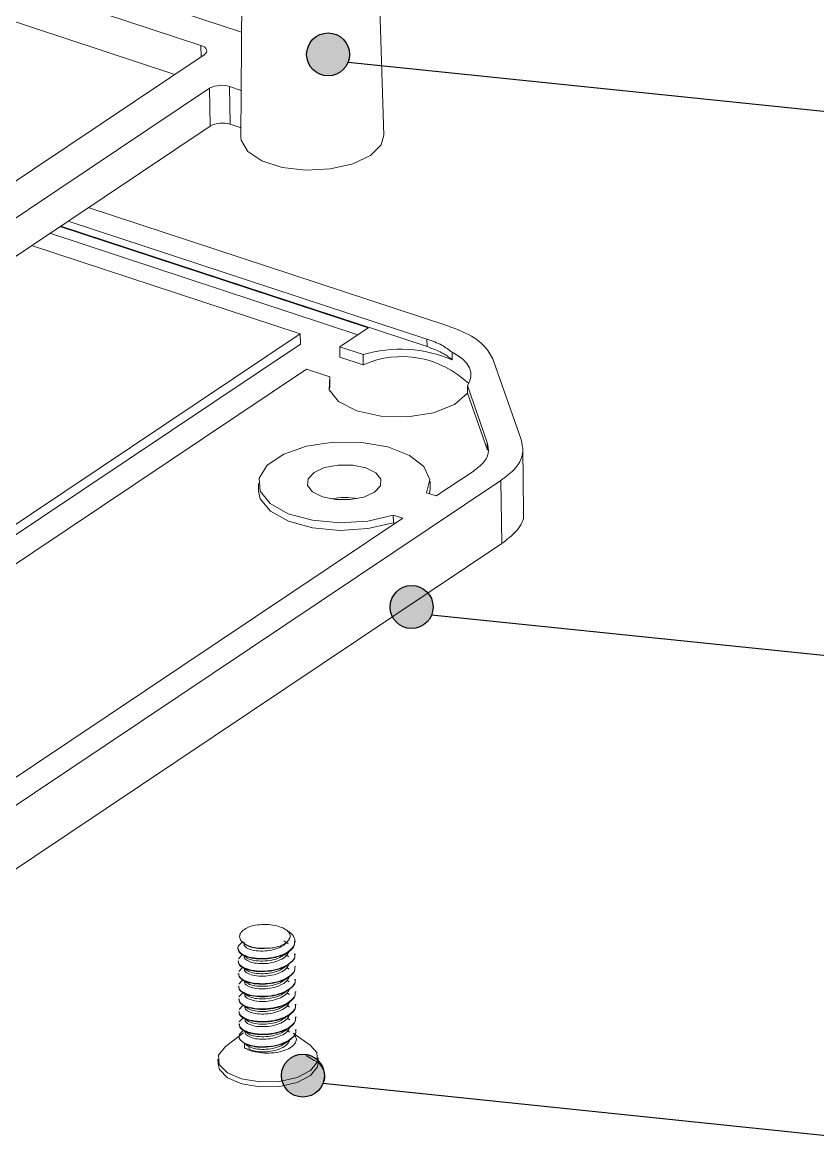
# Model space of a CAD drawing. Header units: inches. Extents: x 1153 to 4140, y 573 to 968.
# Drawn here: x 1302.69 to 1330.52, y 615.6 to 654.52 of the extents above; entities that cross this region are included whole.
import ezdxf

# ---------------------------------------------------------------- set-up
doc = ezdxf.new("R2010")
doc.units = ezdxf.units.IN

msp = doc.modelspace()

# ---------------------------------------------------------------- hatches: boundary and pattern name
h = msp.add_hatch(color=256)
h.dxf.hatch_style = 1
h.set_gradient(color1=(0, 255, 255), color2=(20, 255, 255), one_color=1, tint=0.54)
h.paths.add_polyline_path([(1314.142, 653.394, 1), (1312.642, 653.394, 1)])
h = msp.add_hatch(color=256)
h.dxf.hatch_style = 1
h.set_gradient(color1=(0, 255, 255), color2=(20, 255, 255), one_color=1, tint=0.54)
h.paths.add_polyline_path([(1317.064, 634.078, 1), (1315.564, 634.078, 1)])
h = msp.add_hatch(color=256)
h.dxf.hatch_style = 1
h.set_gradient(color1=(0, 255, 255), color2=(20, 255, 255), one_color=1, tint=0.54)
h.paths.add_polyline_path([(1313.263, 617.701, 1), (1311.763, 617.701, 1)])

# ---------------------------------------------------------------- linework, layer by layer
at = {"color": 7, "linetype": 'Continuous', "lineweight": 15}
for p, q in [((1310.368, 654.169), (1298.87, 657.95)), ((1308.942, 653.707), (1297.937, 657.326)), ((1310.387, 657.114), (1310.344, 650.504)), ((1315.343, 650.571), (1315.124, 657.178)), ((1308.029, 652.691), (1296.328, 656.539)), ((1285.916, 637.902), (1309.057, 653.378)), ((1309.946, 652.271), (1310.354, 652.137)), ((1309.946, 652.271), (1309.964, 650.95)), ((1286.004, 636.665), (1309.249, 652.21)), ((1309.249, 652.21), (1309.266, 650.888)), ((1286.048, 635.36), (1309.266, 650.888)), ((1309.964, 650.95), (1310.346, 650.824)), ((1305.003, 648.037), (1317.548, 643.912)), ((1314.789, 643.832), (1304.013, 647.375)), ((1316.852, 643.18), (1304.04, 647.393)), ((1316.848, 643.444), (1304.304, 647.569)), ((1314.437, 643.596), (1303.662, 647.14)), ((1312.417, 643.623), (1303.022, 646.712)), ((1313.798, 643.169), (1314.789, 643.832)), ((1282.097, 623.346), (1312.417, 643.623)), ((1312.417, 643.623), (1312.422, 643.27)), ((1316.848, 643.444), (1316.852, 643.18)), ((1312.422, 643.27), (1282.102, 622.993)), ((1314.617, 642.9), (1313.798, 643.169)), ((1313.803, 642.816), (1313.798, 643.169)), ((1317.731, 642.981), (1317.734, 642.717)), ((1314.621, 642.547), (1313.803, 642.816)), ((1314.621, 642.547), (1314.617, 642.9)), ((1319.18, 642.688), (1320.143, 639.929)), ((1284.644, 623.671), (1312.632, 642.389)), ((1313.45, 642.12), (1312.632, 642.389)), ((1313.455, 641.767), (1313.425, 641.688)), ((1313.45, 642.12), (1313.455, 641.767)), ((1318.959, 639.825), (1318.264, 641.815)), ((1318.264, 641.815), (1318.268, 641.551)), ((1318.962, 639.561), (1318.268, 641.551)), ((1318.959, 639.825), (1318.962, 639.561)), ((1320.232, 637.398), (1320.202, 639.601)), ((1317.175, 637.959), (1318.462, 638.82)), ((1319.436, 638.499), (1295.289, 622.35)), ((1310.956, 638.396), (1310.96, 638.131)), ((1316.959, 638.211), (1316.956, 638.476)), ((1319.466, 636.296), (1319.436, 638.499)), ((1316.837, 638.07), (1317.175, 637.959)), ((1316.939, 638.037), (1316.959, 638.211)), ((1296.767, 624.311), (1316.008, 637.179)), ((1316.008, 637.179), (1315.67, 637.29)), ((1315.674, 637.026), (1315.67, 637.29)), ((1315.745, 637.003), (1315.674, 637.026)), ((1319.466, 636.296), (1295.318, 620.147)), ((1310.41, 622.38), (1310.367, 622.349)), ((1310.478, 622.302), (1310.545, 622.256)), ((1312.235, 622.378), (1312.235, 622.396)), ((1310.238, 622.149), (1310.238, 622.131)), ((1310.258, 621.777), (1310.379, 621.908)), ((1310.392, 621.923), (1310.373, 621.909)), ((1312.02, 621.856), (1311.919, 621.924)), ((1312.241, 621.938), (1312.24, 621.955)), ((1310.244, 621.708), (1310.244, 621.691)), ((1312.247, 621.497), (1312.246, 621.515)), ((1310.25, 621.268), (1310.25, 621.25)), ((1310.264, 621.337), (1310.386, 621.468)), ((1312.025, 621.416), (1311.938, 621.474)), ((1310.255, 620.827), (1310.256, 620.809)), ((1310.269, 620.896), (1310.389, 621.025)), ((1312.029, 620.976), (1311.947, 621.032)), ((1312.253, 621.057), (1312.252, 621.074)), ((1310.261, 620.386), (1310.262, 620.369)), ((1310.275, 620.455), (1310.398, 620.587)), ((1312.041, 620.532), (1311.947, 620.595)), ((1312.258, 620.616), (1312.258, 620.634)), ((1310.281, 620.015), (1310.402, 620.144)), ((1310.416, 620.16), (1310.395, 620.146)), ((1312.038, 620.097), (1311.944, 620.16)), ((1312.264, 620.175), (1312.264, 620.193)), ((1310.267, 619.946), (1310.267, 619.928)), ((1310.287, 619.574), (1310.41, 619.707)), ((1312.051, 619.652), (1311.967, 619.708)), ((1312.27, 619.735), (1312.27, 619.752)), ((1310.433, 619.2), (1309.806, 618.721)), ((1310.273, 619.505), (1310.273, 619.488)), ((1312.048, 619.217), (1311.965, 619.273)), ((1312.76, 618.761), (1312.172, 619.186)), ((1312.276, 619.294), (1312.276, 619.312)), ((1310.631, 618.709), (1310.467, 618.82)), ((1310.467, 618.82), (1310.469, 618.674)), ((1310.632, 618.621), (1310.631, 618.709)), ((1309.539, 618.274), (1309.542, 618.098)), ((1312.902, 618.232), (1312.622, 618.397)), ((1313.041, 618.145), (1313.039, 618.321))]:
    msp.add_line(p, q, dxfattribs=at)
at = {"color": 8, "linetype": 'Continuous', "lineweight": 15}
msp.add_line((1308.942, 653.707), (1308.947, 653.305), dxfattribs=at)
at = {"color": 4}
for p, q in [((1314.092, 653.124), (1331.809, 651.291)), ((1317.014, 633.808), (1334.731, 631.975)), ((1313.213, 617.432), (1330.93, 615.598))]:
    msp.add_line(p, q, dxfattribs=at)
at = {"color": 7, "linetype": 'Continuous', "lineweight": 15, "flags": 128}
for points in [[(1309.057, 653.378), (1309.106, 653.419), (1309.137, 653.463), (1309.15, 653.509), (1309.144, 653.555), (1309.119, 653.6), (1309.075, 653.641), (1309.016, 653.677), (1308.942, 653.707)], [(1310.344, 650.504), (1310.355, 650.391), (1310.581, 650), (1311.077, 649.672), (1311.783, 649.445), (1312.615, 649.347), (1313.474, 649.389), (1314.259, 649.567), (1314.875, 649.858), (1315.249, 650.229), (1315.343, 650.571)], [(1318.264, 641.815), (1318.348, 641.968), (1318.387, 642.124), (1318.383, 642.281), (1318.335, 642.436), (1318.244, 642.586), (1318.111, 642.728), (1317.939, 642.861), (1317.731, 642.981)], [(1318.268, 641.551), (1317.809, 641.158), (1317.078, 640.869), (1316.179, 640.727), (1315.239, 640.751), (1314.393, 640.938), (1313.76, 641.261), (1313.43, 641.674), (1313.45, 642.12)], [(1315.67, 637.29), (1314.781, 637.081), (1313.803, 637.018), (1312.842, 637.108), (1312, 637.34), (1311.369, 637.691), (1311.017, 638.122), (1310.981, 638.586), (1311.265, 639.034), (1311.839, 639.418), (1312.641, 639.696), (1313.584, 639.839), (1314.568, 639.83), (1315.485, 639.671), (1316.238, 639.379), (1316.746, 638.986), (1316.952, 638.533), (1316.837, 638.07)], [(1314.714, 638.943), (1314.252, 639.037), (1313.745, 639.04), (1313.27, 638.951), (1312.9, 638.783), (1312.69, 638.563), (1312.673, 638.323), (1312.851, 638.1), (1313.198, 637.929), (1313.66, 637.835), (1314.167, 637.832), (1314.641, 637.921), (1315.012, 638.089), (1315.222, 638.309), (1315.239, 638.549), (1315.06, 638.771), (1314.714, 638.943)], [(1310.96, 638.131), (1311.02, 637.857), (1311.373, 637.427), (1312.004, 637.076), (1312.845, 636.844), (1313.807, 636.754), (1314.785, 636.817), (1315.674, 637.026)], [(1309.868, 617.8), (1309.586, 618.091), (1309.562, 618.413), (1309.802, 618.718), (1309.806, 618.721)], [(1312.76, 618.761), (1312.993, 618.504), (1313.016, 618.182), (1312.777, 617.877), (1312.311, 617.637), (1311.689, 617.497), (1311.007, 617.478), (1310.367, 617.585), (1309.868, 617.8)], [(1309.871, 617.624), (1309.588, 617.915), (1309.542, 618.098)], [(1313.041, 618.145), (1313.019, 618.006), (1312.779, 617.701), (1312.313, 617.46), (1311.692, 617.32), (1311.009, 617.302), (1310.37, 617.409), (1309.871, 617.624)]]:
    msp.add_lwpolyline(points, dxfattribs=at)
at = {"color": 4}
for centre in [(1313.392, 653.394), (1316.314, 634.078), (1312.513, 617.701)]:
    msp.add_circle(centre, 0.75, dxfattribs=at)
at = {"color": 7, "linetype": 'Continuous', "lineweight": 15}
for centre, radius, start, end in [((1309.669, 651.423), 0.892, 71.9275, 118.1333), ((1309.687, 650.101), 0.892, 71.9275, 118.1333), ((1315.92, 638.456), 4.631, 66.9331, 106.3493), ((1315.973, 639.472), 3.359, 45.9433, 113.7201), ((1313.998, 635.247), 2.658, 80.5972, 100.9339), ((1311.096, 621.639), 1.343, 104.885, 113.7039), ((1312.644, 617.657), 0.63, 345.4191, 65.7932)]:
    msp.add_arc(centre, radius, start, end, dxfattribs=at)
for points, knots in [([(1317.548, 643.912), (1317.772, 643.83), (1318.322, 643.627), (1318.926, 643.204), (1319.101, 642.85), (1319.18, 642.688)], [0, 0, 0, 0, 0.271145, 0.666297, 1, 1, 1, 1]), ([(1317.731, 642.981), (1317.619, 643.069), (1317.387, 643.25), (1317.032, 643.378), (1316.848, 643.444)], [0, 0, 0, 0, 0.4840314, 1, 1, 1, 1]), ([(1317.734, 642.717), (1317.622, 642.804), (1317.391, 642.985), (1317.035, 643.114), (1316.852, 643.18)], [0, 0, 0, 0, 0.4840314, 1, 1, 1, 1]), ([(1318.462, 638.82), (1318.57, 638.9), (1318.833, 639.095), (1319.041, 639.446), (1318.985, 639.702), (1318.959, 639.825)], [0, 0, 0, 0, 0.268676, 0.649719, 1, 1, 1, 1]), ([(1320.143, 639.929), (1320.174, 639.795), (1320.251, 639.465), (1320.034, 638.958), (1319.624, 638.643), (1319.436, 638.499)], [0, 0, 0, 0, 0.271162, 0.665609, 1, 1, 1, 1]), ([(1320.219, 637.397), (1320.223, 637.372), (1320.26, 637.151), (1320.055, 636.754), (1319.651, 636.44), (1319.466, 636.296)], [0, 0, 0, 0, 0.0650372, 0.5710388, 1, 1, 1, 1]), ([(1312.003, 622.733), (1312.017, 622.726), (1312.129, 622.669), (1312.227, 622.518), (1312.249, 622.303), (1312.106, 622.098), (1311.835, 621.928), (1311.47, 621.818), (1311.07, 621.782), (1310.697, 621.814), (1310.404, 621.914), (1310.24, 622.058), (1310.218, 622.213), (1310.324, 622.305), (1310.373, 622.348)], [0, 0, 0, 0, 0.0138, 0.103683, 0.195944, 0.284528, 0.375982, 0.467437, 0.556021, 0.648282, 0.738165, 0.828048, 0.920308, 1, 1, 1, 1]), ([(1310.556, 622.868), (1310.494, 622.83), (1310.363, 622.747), (1310.281, 622.596), (1310.312, 622.442), (1310.447, 622.307), (1310.663, 622.206), (1310.936, 622.148), (1311.128, 622.149), (1311.223, 622.149)], [0, 0, 0, 0, 0.140898, 0.298663, 0.44647, 0.590235, 0.73419, 0.868633, 1, 1, 1, 1]), ([(1311.994, 622.419), (1312.023, 622.462), (1312.081, 622.547), (1312.05, 622.681), (1311.93, 622.802), (1311.729, 622.902), (1311.46, 622.969), (1311.15, 622.989), (1310.909, 622.968), (1310.782, 622.943), (1310.751, 622.936)], [0, 0, 0, 0, 0.129917, 0.259784, 0.389667, 0.521883, 0.66558, 0.809199, 0.952796, 1, 1, 1, 1]), ([(1312.01, 622.736), (1311.982, 622.755), (1311.949, 622.777), (1311.917, 622.799), (1311.912, 622.802)], [0, 0, 0, 0, 0.859002, 1, 1, 1, 1]), ([(1312.215, 622.378), (1312.22, 622.347), (1312.236, 622.245), (1312.101, 622.081), (1311.837, 621.911), (1311.47, 621.8), (1311.071, 621.765), (1310.695, 621.797), (1310.409, 621.897), (1310.249, 622.019), (1310.255, 622.102), (1310.258, 622.132)], [0, 0, 0, 0, 0.055018, 0.177311, 0.303565, 0.42982, 0.552112, 0.67948, 0.803565, 0.92765, 1, 1, 1, 1]), ([(1311.994, 622.419), (1311.962, 622.376), (1311.895, 622.288), (1311.694, 622.168), (1311.422, 622.079), (1311.101, 622.046), (1310.801, 622.065), (1310.572, 622.14), (1310.445, 622.232), (1310.45, 622.294), (1310.451, 622.316)], [0, 0, 0, 0, 0.11093, 0.2265273, 0.3675871, 0.504188, 0.6465021, 0.7851197, 0.9237384, 1, 1, 1, 1]), ([(1311.223, 622.149), (1311.184, 622.147), (1311.04, 622.137), (1310.799, 622.154), (1310.573, 622.228), (1310.451, 622.312), (1310.452, 622.365), (1310.452, 622.378)], [0, 0, 0, 0, 0.100374, 0.375625, 0.643726, 0.91183, 1, 1, 1, 1]), ([(1311.223, 622.149), (1311.29, 622.152), (1311.448, 622.158), (1311.677, 622.21), (1311.884, 622.299), (1311.957, 622.379), (1311.994, 622.419)], [0, 0, 0, 0, 0.199089, 0.464354, 0.729618, 1, 1, 1, 1]), ([(1312.007, 622.302), (1311.979, 622.32), (1311.924, 622.357), (1311.87, 622.394), (1311.843, 622.412)], [0, 0, 0, 0, 0.500065, 1, 1, 1, 1]), ([(1312.221, 621.955), (1312.226, 621.924), (1312.242, 621.822), (1312.107, 621.658), (1311.842, 621.488), (1311.476, 621.377), (1311.076, 621.342), (1310.701, 621.374), (1310.415, 621.474), (1310.255, 621.596), (1310.261, 621.679), (1310.263, 621.709)], [0, 0, 0, 0, 0.0550181, 0.1773107, 0.3035651, 0.4298203, 0.552112, 0.67948, 0.803565, 0.9276499, 1, 1, 1, 1]), ([(1312.221, 621.937), (1312.226, 621.906), (1312.242, 621.805), (1312.107, 621.64), (1311.842, 621.47), (1311.476, 621.36), (1311.077, 621.324), (1310.701, 621.356), (1310.415, 621.456), (1310.255, 621.579), (1310.261, 621.661), (1310.263, 621.691)], [0, 0, 0, 0, 0.055018, 0.177311, 0.303565, 0.42982, 0.552112, 0.67948, 0.803565, 0.92765, 1, 1, 1, 1]), ([(1310.39, 621.924), (1310.417, 621.906), (1310.472, 621.869), (1310.527, 621.832), (1310.555, 621.813)], [0, 0, 0, 0, 0.500072, 1, 1, 1, 1]), ([(1312.027, 622.042), (1311.999, 621.987), (1311.942, 621.874), (1311.717, 621.733), (1311.428, 621.638), (1311.107, 621.605), (1310.807, 621.625), (1310.578, 621.7), (1310.451, 621.792), (1310.456, 621.853), (1310.457, 621.875)], [0, 0, 0, 0, 0.129958, 0.264157, 0.398357, 0.528314, 0.663707, 0.795583, 0.92746, 1, 1, 1, 1]), ([(1311.847, 621.921), (1311.803, 621.889), (1311.692, 621.807), (1311.424, 621.727), (1311.106, 621.693), (1310.81, 621.714), (1310.59, 621.778), (1310.529, 621.839), (1310.504, 621.864)], [0, 0, 0, 0, 0.125314, 0.314743, 0.498184, 0.689297, 0.875446, 1, 1, 1, 1]), ([(1311.849, 621.912), (1311.877, 621.931), (1311.931, 621.97), (1311.986, 622.009), (1312.014, 622.029)], [0, 0, 0, 0, 0.499866, 1, 1, 1, 1]), ([(1312.033, 621.602), (1312.005, 621.546), (1311.948, 621.433), (1311.723, 621.292), (1311.433, 621.198), (1311.113, 621.164), (1310.813, 621.184), (1310.584, 621.259), (1310.457, 621.351), (1310.462, 621.413), (1310.463, 621.434)], [0, 0, 0, 0, 0.129959, 0.264159, 0.39836, 0.528318, 0.663712, 0.795589, 0.927467, 1, 1, 1, 1]), ([(1311.859, 621.474), (1311.886, 621.493), (1311.94, 621.532), (1311.996, 621.571), (1312.023, 621.591)], [0, 0, 0, 0, 0.49989, 1, 1, 1, 1]), ([(1312.227, 621.514), (1312.232, 621.483), (1312.248, 621.382), (1312.113, 621.217), (1311.848, 621.047), (1311.482, 620.937), (1311.082, 620.901), (1310.707, 620.933), (1310.421, 621.033), (1310.261, 621.156), (1310.267, 621.238), (1310.269, 621.268)], [0, 0, 0, 0, 0.055018, 0.177311, 0.303565, 0.42982, 0.552112, 0.67948, 0.803565, 0.92765, 1, 1, 1, 1]), ([(1312.227, 621.497), (1312.232, 621.465), (1312.248, 621.364), (1312.113, 621.199), (1311.848, 621.029), (1311.482, 620.919), (1311.083, 620.883), (1310.707, 620.916), (1310.421, 621.016), (1310.261, 621.138), (1310.267, 621.22), (1310.269, 621.251)], [0, 0, 0, 0, 0.0550181, 0.1773107, 0.3035651, 0.4298203, 0.552112, 0.67948, 0.803565, 0.9276499, 1, 1, 1, 1]), ([(1310.383, 621.492), (1310.411, 621.473), (1310.466, 621.436), (1310.522, 621.398), (1310.55, 621.379)], [0, 0, 0, 0, 0.500104, 1, 1, 1, 1]), ([(1312.039, 621.161), (1312.011, 621.106), (1311.953, 620.993), (1311.729, 620.852), (1311.439, 620.757), (1311.119, 620.724), (1310.819, 620.744), (1310.59, 620.818), (1310.463, 620.91), (1310.468, 620.972), (1310.469, 620.994)], [0, 0, 0, 0, 0.129961, 0.264163, 0.398366, 0.528326, 0.663722, 0.795601, 0.927481, 1, 1, 1, 1]), ([(1311.857, 621.483), (1311.811, 621.45), (1311.699, 621.367), (1311.43, 621.287), (1311.111, 621.252), (1310.818, 621.274), (1310.625, 621.325), (1310.576, 621.369), (1310.566, 621.377)], [0, 0, 0, 0, 0.139894, 0.345367, 0.544344, 0.751643, 0.953558, 1, 1, 1, 1]), ([(1311.861, 621.03), (1311.887, 621.049), (1311.941, 621.087), (1311.995, 621.126), (1312.022, 621.146)], [0, 0, 0, 0, 0.499926, 1, 1, 1, 1]), ([(1312.233, 621.074), (1312.238, 621.042), (1312.254, 620.941), (1312.119, 620.776), (1311.854, 620.606), (1311.488, 620.496), (1311.088, 620.46), (1310.713, 620.493), (1310.426, 620.593), (1310.267, 620.715), (1310.273, 620.797), (1310.275, 620.828)], [0, 0, 0, 0, 0.055018, 0.177311, 0.303565, 0.42982, 0.552112, 0.67948, 0.803565, 0.92765, 1, 1, 1, 1]), ([(1312.233, 621.056), (1312.238, 621.025), (1312.254, 620.924), (1312.119, 620.759), (1311.854, 620.589), (1311.488, 620.478), (1311.088, 620.443), (1310.713, 620.475), (1310.427, 620.575), (1310.267, 620.697), (1310.273, 620.78), (1310.275, 620.81)], [0, 0, 0, 0, 0.0550181, 0.1773107, 0.3035651, 0.4298203, 0.552112, 0.67948, 0.803565, 0.9276499, 1, 1, 1, 1]), ([(1310.384, 621.054), (1310.412, 621.036), (1310.467, 620.998), (1310.524, 620.96), (1310.552, 620.941)], [0, 0, 0, 0, 0.50012, 1, 1, 1, 1]), ([(1311.857, 621.039), (1311.813, 621.007), (1311.703, 620.926), (1311.436, 620.846), (1311.117, 620.811), (1310.824, 620.833), (1310.629, 620.885), (1310.579, 620.93), (1310.569, 620.939)], [0, 0, 0, 0, 0.134612, 0.340007, 0.53891, 0.746131, 0.94797, 1, 1, 1, 1]), ([(1312.239, 620.633), (1312.244, 620.602), (1312.26, 620.501), (1312.125, 620.336), (1311.86, 620.166), (1311.494, 620.055), (1311.094, 620.02), (1310.719, 620.052), (1310.432, 620.152), (1310.272, 620.274), (1310.279, 620.357), (1310.281, 620.387)], [0, 0, 0, 0, 0.055018, 0.177311, 0.303565, 0.42982, 0.552112, 0.67948, 0.803565, 0.92765, 1, 1, 1, 1]), ([(1312.239, 620.615), (1312.244, 620.584), (1312.26, 620.483), (1312.125, 620.318), (1311.86, 620.148), (1311.494, 620.038), (1311.094, 620.002), (1310.719, 620.034), (1310.433, 620.134), (1310.273, 620.257), (1310.279, 620.339), (1310.281, 620.369)], [0, 0, 0, 0, 0.0550181, 0.1773107, 0.3035651, 0.4298203, 0.552112, 0.67948, 0.803565, 0.9276499, 1, 1, 1, 1]), ([(1310.391, 620.613), (1310.419, 620.595), (1310.473, 620.558), (1310.529, 620.52), (1310.557, 620.501)], [0, 0, 0, 0, 0.500148, 1, 1, 1, 1]), ([(1312.045, 620.72), (1312.017, 620.665), (1311.959, 620.552), (1311.735, 620.411), (1311.445, 620.317), (1311.125, 620.283), (1310.825, 620.303), (1310.596, 620.378), (1310.469, 620.47), (1310.473, 620.531), (1310.475, 620.553)], [0, 0, 0, 0, 0.129956, 0.264154, 0.398352, 0.528307, 0.663698, 0.795572, 0.927448, 1, 1, 1, 1]), ([(1311.847, 620.588), (1311.808, 620.559), (1311.702, 620.482), (1311.442, 620.406), (1311.123, 620.371), (1310.83, 620.392), (1310.634, 620.444), (1310.584, 620.49), (1310.574, 620.499)], [0, 0, 0, 0, 0.120608, 0.329164, 0.531129, 0.74154, 0.946485, 1, 1, 1, 1]), ([(1311.852, 620.579), (1311.878, 620.598), (1311.929, 620.635), (1311.982, 620.673), (1312.008, 620.691)], [0, 0, 0, 0, 0.499944, 1, 1, 1, 1]), ([(1312.244, 620.192), (1312.249, 620.161), (1312.266, 620.06), (1312.131, 619.895), (1311.866, 619.725), (1311.499, 619.615), (1311.1, 619.579), (1310.725, 619.611), (1310.438, 619.711), (1310.278, 619.834), (1310.284, 619.916), (1310.287, 619.946)], [0, 0, 0, 0, 0.055018, 0.177311, 0.303565, 0.42982, 0.552112, 0.67948, 0.803565, 0.92765, 1, 1, 1, 1]), ([(1312.245, 620.175), (1312.25, 620.143), (1312.266, 620.042), (1312.131, 619.878), (1311.866, 619.708), (1311.5, 619.597), (1311.1, 619.562), (1310.725, 619.594), (1310.438, 619.694), (1310.279, 619.816), (1310.285, 619.898), (1310.287, 619.929)], [0, 0, 0, 0, 0.055018, 0.177311, 0.303565, 0.42982, 0.552112, 0.67948, 0.803565, 0.92765, 1, 1, 1, 1]), ([(1310.41, 620.164), (1310.437, 620.146), (1310.49, 620.11), (1310.544, 620.073), (1310.572, 620.055)], [0, 0, 0, 0, 0.500194, 1, 1, 1, 1]), ([(1312.051, 620.28), (1312.023, 620.224), (1311.965, 620.111), (1311.741, 619.97), (1311.451, 619.876), (1311.131, 619.843), (1310.831, 619.862), (1310.602, 619.937), (1310.475, 620.029), (1310.479, 620.091), (1310.481, 620.112)], [0, 0, 0, 0, 0.129958, 0.264157, 0.398356, 0.528313, 0.663705, 0.795581, 0.927458, 1, 1, 1, 1]), ([(1311.858, 620.151), (1311.818, 620.121), (1311.71, 620.043), (1311.447, 619.965), (1311.129, 619.93), (1310.833, 619.951), (1310.613, 620.016), (1310.551, 620.078), (1310.525, 620.103)], [0, 0, 0, 0, 0.115347, 0.306181, 0.490983, 0.683514, 0.871044, 1, 1, 1, 1]), ([(1311.862, 620.141), (1311.889, 620.161), (1311.942, 620.199), (1311.997, 620.238), (1312.024, 620.258)], [0, 0, 0, 0, 0.499862, 1, 1, 1, 1]), ([(1312.25, 619.752), (1312.255, 619.72), (1312.272, 619.619), (1312.137, 619.455), (1311.872, 619.285), (1311.505, 619.174), (1311.106, 619.139), (1310.731, 619.171), (1310.444, 619.271), (1310.284, 619.393), (1310.29, 619.475), (1310.293, 619.506)], [0, 0, 0, 0, 0.055018, 0.177311, 0.303565, 0.42982, 0.552112, 0.67948, 0.803565, 0.92765, 1, 1, 1, 1]), ([(1312.251, 619.734), (1312.256, 619.703), (1312.272, 619.602), (1312.137, 619.437), (1311.872, 619.267), (1311.506, 619.156), (1311.106, 619.121), (1310.731, 619.153), (1310.444, 619.253), (1310.284, 619.375), (1310.291, 619.458), (1310.293, 619.488)], [0, 0, 0, 0, 0.0550181, 0.1773107, 0.3035651, 0.4298204, 0.5521119, 0.67948, 0.8035651, 0.9276499, 1, 1, 1, 1]), ([(1310.423, 619.719), (1310.45, 619.701), (1310.505, 619.664), (1310.56, 619.627), (1310.587, 619.608)], [0, 0, 0, 0, 0.500067, 1, 1, 1, 1]), ([(1312.057, 619.839), (1312.029, 619.784), (1311.971, 619.671), (1311.747, 619.53), (1311.457, 619.435), (1311.136, 619.402), (1310.837, 619.422), (1310.608, 619.496), (1310.481, 619.589), (1310.485, 619.65), (1310.487, 619.672)], [0, 0, 0, 0, 0.129959, 0.264159, 0.398359, 0.528318, 0.663711, 0.795588, 0.927466, 1, 1, 1, 1]), ([(1311.875, 619.717), (1311.831, 619.685), (1311.72, 619.604), (1311.453, 619.524), (1311.135, 619.49), (1310.838, 619.51), (1310.597, 619.584), (1310.527, 619.658), (1310.491, 619.695)], [0, 0, 0, 0, 0.1168488, 0.2955281, 0.4685596, 0.6488276, 0.8244129, 1, 1, 1, 1]), ([(1311.877, 619.707), (1311.904, 619.727), (1311.959, 619.766), (1312.014, 619.805), (1312.042, 619.825)], [0, 0, 0, 0, 0.49987, 1, 1, 1, 1]), ([(1312.256, 619.311), (1312.261, 619.28), (1312.277, 619.179), (1312.142, 619.014), (1311.878, 618.844), (1311.511, 618.733), (1311.111, 618.698), (1310.738, 618.73), (1310.445, 618.83), (1310.281, 618.973), (1310.259, 619.129), (1310.365, 619.221), (1310.414, 619.264)], [0, 0, 0, 0, 0.047222, 0.152186, 0.260551, 0.368916, 0.473879, 0.583199, 0.689702, 0.796204, 0.905524, 1, 1, 1, 1]), ([(1310.414, 619.288), (1310.442, 619.269), (1310.497, 619.232), (1310.553, 619.194), (1310.581, 619.175)], [0, 0, 0, 0, 0.500076, 1, 1, 1, 1]), ([(1312.256, 619.294), (1312.262, 619.262), (1312.278, 619.161), (1312.143, 618.996), (1311.878, 618.826), (1311.511, 618.716), (1311.113, 618.681), (1310.732, 618.71), (1310.554, 618.784), (1310.467, 618.82)], [0, 0, 0, 0, 0.0684675, 0.2206551, 0.3777727, 0.5348916, 0.687078, 0.8455817, 1, 1, 1, 1]), ([(1312.063, 619.399), (1312.034, 619.343), (1311.977, 619.23), (1311.752, 619.089), (1311.463, 618.995), (1311.142, 618.961), (1310.843, 618.981), (1310.614, 619.056), (1310.487, 619.148), (1310.491, 619.209), (1310.493, 619.231)], [0, 0, 0, 0, 0.12996, 0.264162, 0.398364, 0.528324, 0.663719, 0.795598, 0.927477, 1, 1, 1, 1]), ([(1311.886, 619.28), (1311.841, 619.247), (1311.729, 619.164), (1311.46, 619.084), (1311.14, 619.049), (1310.848, 619.071), (1310.655, 619.121), (1310.606, 619.165), (1310.597, 619.173)], [0, 0, 0, 0, 0.140046, 0.34597, 0.545384, 0.753139, 0.955496, 1, 1, 1, 1]), ([(1311.888, 619.27), (1311.916, 619.29), (1311.97, 619.329), (1312.025, 619.368), (1312.053, 619.388)], [0, 0, 0, 0, 0.4998976, 1, 1, 1, 1]), ([(1312.212, 619.126), (1312.239, 619.087), (1312.301, 618.997), (1312.264, 618.846), (1312.126, 618.698), (1311.889, 618.578), (1311.584, 618.502), (1311.245, 618.477), (1310.911, 618.506), (1310.642, 618.577), (1310.519, 618.646), (1310.469, 618.674)], [0, 0, 0, 0, 0.091985, 0.209803, 0.327621, 0.445439, 0.563257, 0.681075, 0.798894, 0.916712, 1, 1, 1, 1]), ([(1311.889, 618.837), (1311.844, 618.805), (1311.733, 618.723), (1311.465, 618.643), (1311.149, 618.609), (1310.843, 618.627), (1310.701, 618.682), (1310.631, 618.709)], [0, 0, 0, 0, 0.143689, 0.359931, 0.569338, 0.787502, 1, 1, 1, 1]), ([(1312.069, 618.958), (1312.04, 618.902), (1311.983, 618.789), (1311.758, 618.648), (1311.469, 618.554), (1311.149, 618.521), (1310.845, 618.539), (1310.703, 618.594), (1310.632, 618.621)], [0, 0, 0, 0, 0.163349, 0.33203, 0.500711, 0.664059, 0.83424, 1, 1, 1, 1]), ([(1311.892, 618.828), (1311.919, 618.847), (1311.972, 618.886), (1312.027, 618.925), (1312.054, 618.944)], [0, 0, 0, 0, 0.499916, 1, 1, 1, 1])]:
    msp.add_open_spline(points, degree=3, knots=knots, dxfattribs=at)

doc.saveas('drawing.dxf')
